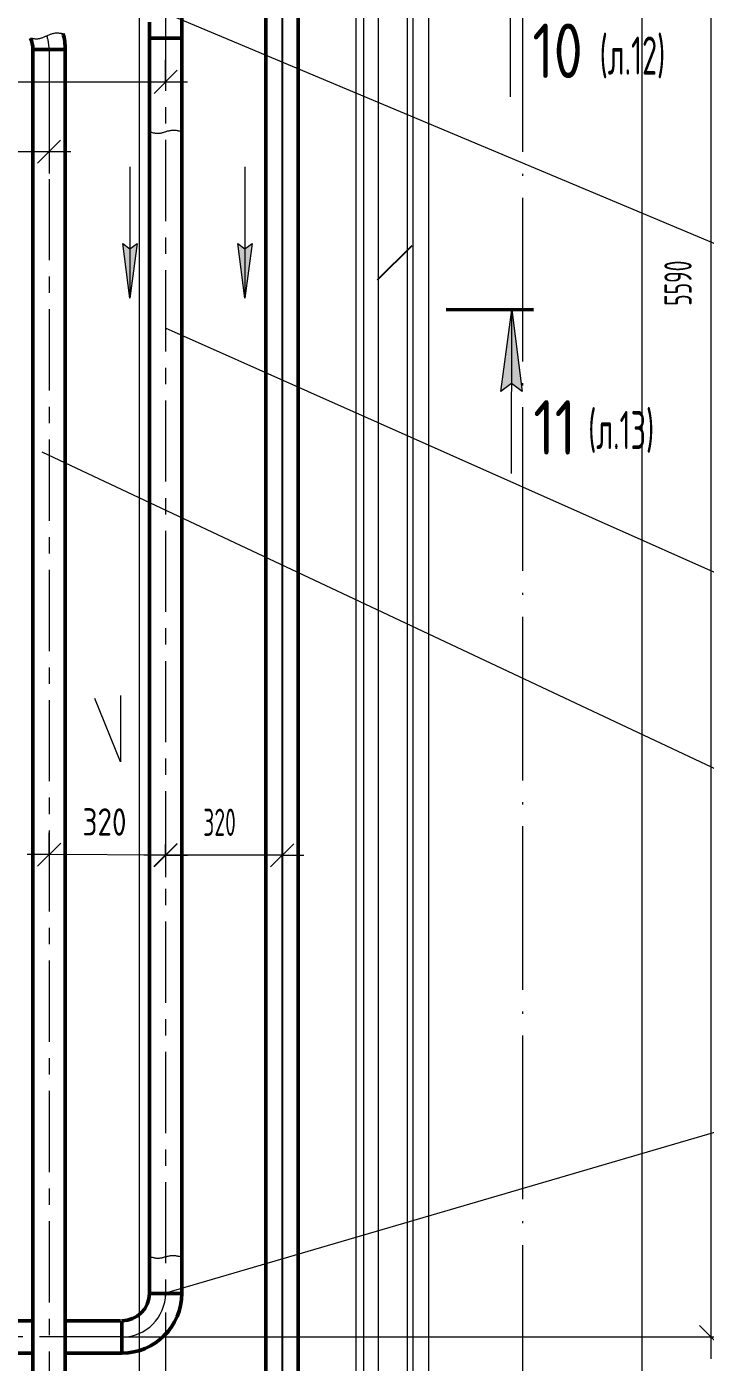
# Model space of a CAD drawing. Header units: millimetres. Extents: x -2281 to 17340, y -2563 to 4166.
# Drawn here: x 654.6 to 716.7, y 887 to 1009.4 of the extents above; entities that cross this region are included whole.
import ezdxf

# ---------------------------------------------------------------- set-up
doc = ezdxf.new("R2010")
doc.units = ezdxf.units.MM
for name, pattern in [('K5LT32783', [0]), ('K5LT32784', [0]), ('K5LT32786', [0]), ('K5LT32838', [0]), ('K5LT32846', [0]), ('K5LT32847', [0]), ('K5LT32848', [19.2, 15, -2, 0.2, -2]), ('K5LT_AXLED', [11.939881, 7.439881, -1.5, 1.5, -1.5]), ('K5LT_REINFORCED', [0]), ('K5LT_THIN', [0]), ('K5LT_THIN_INCLUDED_TO_HATCHING', [0])]:
    doc.linetypes.add(name, pattern=pattern)
doc.layers.add('Системный слой', color=7, linetype='Continuous')
doc.styles.add('KDIMTEXTSTYLE', font='GOST_AU.SHX', dxfattribs={"width": 0.96, "oblique": 15, "height": 5})
doc.styles.add('KTEXTSTYLE', font='GOST_AU.SHX', dxfattribs={"width": 0.96, "height": 5})
doc.dimstyles.new('KDIMSTYLE (0.03)', dxfattribs={"dimtxt": 5, "dimasz": 1, "dimexe": 2, "dimexo": 0, "dimgap": 1, "dimtad": 1, "dimlfac": 30, "dimtxsty": 'KDIMTEXTSTYLE', "dimsah": 1, "dimcen": 0, "dimdle": 1, "dimadec": 0, "dimazin": 0, "dimtfac": 0.667, "dimtmove": 0, "dimatfit": 3, "dimfxl": 1, "dimtvp": 1, "dimtolj": 1, "dimtzin": 0, "dimarcsym": 0})

# ---------------------------------------------------------------- blocks, each defined once
blk = doc.blocks.new('U750')
at = {"layer": 'Системный слой', "color": 7, "linetype": 'K5LT_THIN_INCLUDED_TO_HATCHING', "lineweight": 13}
blk.add_line((710.93, 1099.29), (710.93, 616.3), dxfattribs=at)
blk = doc.blocks.new('U796')
at = {"layer": 'Системный слой', "color": 7, "linetype": 'K5LT_THIN_INCLUDED_TO_HATCHING', "lineweight": 13}
for p, q in [((665.85, 896.71), (665.91, 896.69)), ((665.91, 896.69), (665.98, 896.66)), ((665.98, 896.66), (666.04, 896.64)), ((666.04, 896.64), (666.11, 896.62)), ((666.11, 896.62), (666.18, 896.6)), ((666.18, 896.6), (666.24, 896.59)), ((666.24, 896.59), (666.31, 896.57)), ((666.31, 896.57), (666.37, 896.56)), ((666.37, 896.56), (666.44, 896.55)), ((666.44, 896.55), (666.51, 896.54)), ((666.51, 896.54), (666.57, 896.54)), ((666.57, 896.54), (666.64, 896.54)), ((666.64, 896.54), (666.71, 896.54)), ((666.71, 896.54), (666.77, 896.55)), ((666.77, 896.55), (666.84, 896.56)), ((666.84, 896.56), (666.91, 896.57)), ((666.91, 896.57), (666.98, 896.58)), ((666.98, 896.58), (667.04, 896.59)), ((667.04, 896.59), (667.11, 896.61)), ((667.11, 896.61), (667.18, 896.63)), ((667.18, 896.63), (667.24, 896.65)), ((667.24, 896.65), (667.31, 896.66)), ((667.31, 896.66), (667.38, 896.68)), ((667.38, 896.68), (667.45, 896.7)), ((667.45, 896.7), (667.51, 896.72)), ((667.51, 896.72), (667.58, 896.74)), ((667.58, 896.74), (667.65, 896.75)), ((667.65, 896.75), (667.71, 896.77)), ((667.71, 896.77), (667.78, 896.78)), ((667.78, 896.78), (667.85, 896.79)), ((667.85, 896.79), (667.91, 896.79)), ((667.91, 896.79), (667.98, 896.8)), ((667.98, 896.8), (668.05, 896.8)), ((668.05, 896.8), (668.12, 896.8)), ((668.12, 896.8), (668.18, 896.79)), ((668.18, 896.79), (668.25, 896.78)), ((668.25, 896.78), (668.31, 896.77)), ((668.31, 896.77), (668.38, 896.76)), ((668.38, 896.76), (668.45, 896.74)), ((668.45, 896.74), (668.51, 896.73)), ((668.51, 896.73), (668.58, 896.71)), ((668.58, 896.71), (668.65, 896.69)), ((668.65, 896.69), (668.71, 896.66)), ((668.71, 896.66), (668.78, 896.64)), ((668.78, 896.64), (668.81, 896.63))]:
    blk.add_line(p, q, dxfattribs=at)
blk = doc.blocks.new('U798')
at = {"layer": 'Системный слой', "color": 7, "linetype": 'K5LT_THIN_INCLUDED_TO_HATCHING', "lineweight": 13}
for p, q in [((656.59, 1008.64), (656.66, 1008.67)), ((656.66, 1008.67), (656.72, 1008.7)), ((656.72, 1008.7), (656.78, 1008.72)), ((656.78, 1008.72), (656.85, 1008.75)), ((656.85, 1008.75), (656.91, 1008.77)), ((656.91, 1008.77), (656.98, 1008.79)), ((656.98, 1008.79), (657.04, 1008.8)), ((657.04, 1008.8), (657.11, 1008.82)), ((657.11, 1008.82), (657.17, 1008.83)), ((657.17, 1008.83), (657.24, 1008.84)), ((657.24, 1008.84), (657.31, 1008.84)), ((657.31, 1008.84), (657.37, 1008.84)), ((657.37, 1008.84), (657.44, 1008.84)), ((657.44, 1008.84), (657.51, 1008.84)), ((657.51, 1008.84), (657.58, 1008.83)), ((657.58, 1008.83), (657.64, 1008.83)), ((657.64, 1008.83), (657.71, 1008.82)), ((657.71, 1008.82), (657.78, 1008.81)), ((657.78, 1008.81), (657.85, 1008.8)), ((657.85, 1008.8), (657.92, 1008.79)), ((657.92, 1008.79), (657.95, 1008.78)), ((654.95, 1008.37), (655.02, 1008.36)), ((655.02, 1008.36), (655.09, 1008.35)), ((655.09, 1008.35), (655.15, 1008.34)), ((655.15, 1008.34), (655.22, 1008.33)), ((655.22, 1008.33), (655.29, 1008.32)), ((655.29, 1008.32), (655.36, 1008.31)), ((655.36, 1008.31), (655.43, 1008.31)), ((655.43, 1008.31), (655.49, 1008.31)), ((655.49, 1008.31), (655.56, 1008.31)), ((655.56, 1008.31), (655.63, 1008.31)), ((655.63, 1008.31), (655.69, 1008.32)), ((655.69, 1008.32), (655.76, 1008.33)), ((655.76, 1008.33), (655.83, 1008.34)), ((655.83, 1008.34), (655.89, 1008.36)), ((655.89, 1008.36), (655.96, 1008.38)), ((655.96, 1008.38), (656.02, 1008.4)), ((656.02, 1008.4), (656.09, 1008.42)), ((656.09, 1008.42), (656.15, 1008.44)), ((656.15, 1008.44), (656.21, 1008.47)), ((656.21, 1008.47), (656.28, 1008.5)), ((656.28, 1008.5), (656.34, 1008.53)), ((656.34, 1008.53), (656.4, 1008.55)), ((656.4, 1008.55), (656.47, 1008.58)), ((656.47, 1008.58), (656.53, 1008.61)), ((656.53, 1008.61), (656.59, 1008.64))]:
    blk.add_line(p, q, dxfattribs=at)
blk = doc.blocks.new('U799')
at = {"layer": 'Системный слой', "color": 7, "linetype": 'K5LT_THIN_INCLUDED_TO_HATCHING', "lineweight": 13}
for p, q in [((665.85, 999.79), (665.91, 999.77)), ((665.91, 999.77), (665.98, 999.75)), ((665.98, 999.75), (666.05, 999.73)), ((666.05, 999.73), (666.11, 999.71)), ((666.11, 999.71), (666.18, 999.69)), ((666.18, 999.69), (666.25, 999.68)), ((666.25, 999.68), (666.31, 999.67)), ((666.31, 999.67), (666.38, 999.66)), ((666.38, 999.66), (666.45, 999.65)), ((666.45, 999.65), (666.51, 999.64)), ((666.51, 999.64), (666.58, 999.64)), ((666.58, 999.64), (666.65, 999.64)), ((666.65, 999.64), (666.71, 999.65)), ((666.71, 999.65), (666.78, 999.65)), ((666.78, 999.65), (666.85, 999.66)), ((666.85, 999.66), (666.91, 999.68)), ((666.91, 999.68), (666.98, 999.69)), ((666.98, 999.69), (667.05, 999.71)), ((667.05, 999.71), (667.11, 999.72)), ((667.11, 999.72), (667.18, 999.74)), ((667.18, 999.74), (667.25, 999.76)), ((667.25, 999.76), (667.31, 999.78)), ((667.31, 999.78), (667.38, 999.81)), ((667.38, 999.81), (667.45, 999.83)), ((667.45, 999.83), (667.51, 999.85)), ((667.51, 999.85), (667.58, 999.86)), ((667.58, 999.86), (667.65, 999.88)), ((667.65, 999.88), (667.71, 999.9)), ((667.71, 999.9), (667.78, 999.91)), ((667.78, 999.91), (667.85, 999.92)), ((667.85, 999.92), (667.91, 999.93)), ((667.91, 999.93), (667.98, 999.94)), ((667.98, 999.94), (668.05, 999.94)), ((668.05, 999.94), (668.11, 999.94)), ((668.11, 999.94), (668.18, 999.93)), ((668.18, 999.93), (668.25, 999.93)), ((668.25, 999.93), (668.31, 999.92)), ((668.31, 999.92), (668.38, 999.91)), ((668.38, 999.91), (668.45, 999.89)), ((668.45, 999.89), (668.51, 999.88)), ((668.51, 999.88), (668.58, 999.86)), ((668.58, 999.86), (668.65, 999.84)), ((668.65, 999.84), (668.71, 999.82)), ((668.71, 999.82), (668.78, 999.8)), ((668.78, 999.8), (668.81, 999.79))]:
    blk.add_line(p, q, dxfattribs=at)
blk = doc.blocks.new('U1027')
at = {"layer": 'Системный слой', "color": 7, "linetype": 'K5LT32846', "lineweight": 9}
for p, q in [((691.44, 486.68), (691.44, 1080.01)), ((685.44, 1075.45), (685.44, 155.72)), ((686.84, 470.51), (686.84, 1075.58)), ((690.01, 470.51), (690.01, 1075.58))]:
    blk.add_line(p, q, dxfattribs=at)
at = {"layer": 'Системный слой', "color": 7, "linetype": 'K5LT32847', "lineweight": 5}
for p, q in [((684.78, 157.65), (684.78, 1075.58)), ((689.44, 1075.58), (689.44, 474.01))]:
    blk.add_line(p, q, dxfattribs=at)
blk = doc.blocks.new('U1204')
at = {"layer": 'Системный слой'}
blk.add_hatch(color=7, dxfattribs=at).paths.add_polyline_path([(664.07, 984.54), (664.73, 989.54), (664.07, 989.04), (663.41, 989.54)])
at = {"layer": 'Системный слой', "color": 7, "linetype": 'K5LT_THIN', "lineweight": 13}
for p, q in [((664.07, 996.57), (664.07, 984.54)), ((664.07, 984.54), (663.41, 989.54)), ((663.41, 989.54), (664.07, 989.04)), ((664.07, 989.04), (664.73, 989.54)), ((664.73, 989.54), (664.07, 984.54))]:
    blk.add_line(p, q, dxfattribs=at)
blk = doc.blocks.new('U1205')
at = {"layer": 'Системный слой'}
blk.add_hatch(color=7, dxfattribs=at).paths.add_polyline_path([(674.59, 984.54), (675.25, 989.54), (674.59, 989.04), (673.93, 989.54)])
at = {"layer": 'Системный слой', "color": 7, "linetype": 'K5LT_THIN', "lineweight": 13}
for p, q in [((674.59, 996.57), (674.59, 984.54)), ((674.59, 984.54), (673.93, 989.54)), ((673.93, 989.54), (674.59, 989.04)), ((674.59, 989.04), (675.25, 989.54)), ((675.25, 989.54), (674.59, 984.54))]:
    blk.add_line(p, q, dxfattribs=at)
blk = doc.blocks.new('D204')
at = {"layer": 'Системный слой', "color": 7, "linetype": 'K5LT_THIN', "lineweight": 13}
for p, q in [((452.5, 1020.18), (452.5, 995.96)), ((656.66, 1004.36), (656.66, 995.96)), ((453.56, 999.02), (451.43, 996.9)), ((655.6, 996.9), (657.72, 999.02)), ((452.5, 997.96), (450.5, 997.96)), ((452.5, 997.96), (656.66, 997.96)), ((656.66, 997.96), (658.66, 997.96))]:
    blk.add_line(p, q, dxfattribs=at)
blk.add_wipeout([(564.85, 998.96), (564.85, 1002.52), (569.29, 1002.52), (569.29, 998.96)]).dxf.layer = 'Системный слой'
at = {"layer": 'Системный слой', "color": 7, "insert": (564.85, 1002.22), "char_height": 2.5, "attachment_point": 1, "style": 'KTEXTSTYLE'}
blk.add_mtext('\\H3.5;\\W0.965;\\Q15;\\Q0;\\W0.715;\\H2.50;6125', dxfattribs=at)
blk = doc.blocks.new('KDIMARROW_03')
at = {"layer": 'Системный слой', "color": 0, "linetype": 'K5LT_THIN', "lineweight": 13}
for p, q in [((-1.06, -1.06), (1.06, 1.06)), ((0, 0), (-1, 0)), ((0, 0), (2, 0))]:
    blk.add_line(p, q, dxfattribs=at)
blk = doc.blocks.new('U1230')
at = {"layer": 'Системный слой', "color": 7, "linetype": 'K5LT_THIN', "lineweight": 13}
for q in [(656.03, 970.41), (761.94, 935.18)]:
    blk.add_line((730.82, 935.18), q, dxfattribs=at)
at = {"layer": 'Системный слой', "color": 7, "char_height": 2.5, "attachment_point": 1, "style": 'KTEXTSTYLE'}
for s, insert in [('\\H3.5;\\W0.965;\\Q15;\\Q0;\\W0.715;\\H2.50;Труба ', (732.82, 938.68)), ('\\H3.5;\\W0.965;\\Q15;\\Q0;\\W0.715;\\H2.50;∅', (740.29, 938.68)), ('\\H3.5;\\W0.965;\\Q15;\\Q0;\\W0.715;\\H2.50;89х3, отм.+3,920', (741.62, 938.68))]:
    blk.add_mtext(s, dxfattribs=dict(at, insert=insert))
blk = doc.blocks.new('U1231')
at = {"layer": 'Системный слой', "color": 7, "linetype": 'K5LT_THIN', "lineweight": 13}
for q in [(667.33, 981.77), (764.42, 952.37)]:
    blk.add_line((733.3, 952.37), q, dxfattribs=at)
at = {"layer": 'Системный слой', "color": 7, "char_height": 2.5, "attachment_point": 1, "style": 'KTEXTSTYLE'}
for s, insert in [('\\H3.5;\\W0.965;\\Q15;\\Q0;\\W0.715;\\H2.50;Труба ', (735.3, 955.87)), ('\\H3.5;\\W0.965;\\Q15;\\Q0;\\W0.715;\\H2.50;∅', (742.77, 955.87)), ('\\H3.5;\\W0.965;\\Q15;\\Q0;\\W0.715;\\H2.50;89х3, отм.+3,920', (744.09, 955.87))]:
    blk.add_mtext(s, dxfattribs=dict(at, insert=insert))
blk = doc.blocks.new('U1232')
at = {"layer": 'Системный слой', "color": 7, "linetype": 'K5LT_THIN', "lineweight": 13}
for q in [(667.33, 893.32), (730.82, 911.88), (762.94, 911.88)]:
    blk.add_line((730.63, 911.88), q, dxfattribs=at)
at = {"layer": 'Системный слой', "color": 7, "char_height": 2.5, "attachment_point": 1, "style": 'KTEXTSTYLE'}
for s, insert in [('\\H3.5;\\W0.965;\\Q15;\\Q0;\\W0.715;\\H2.50;Трубы ', (732.63, 915.38)), ('\\H3.5;\\W0.965;\\Q15;\\Q0;\\W0.715;\\H2.50;∅', (740.24, 915.38)), ('\\H3.5;\\W0.965;\\Q15;\\Q0;\\W0.715;\\H2.50;89х3 отм.+3,390 .', (741.56, 915.38))]:
    blk.add_mtext(s, dxfattribs=dict(at, insert=insert))
blk = doc.blocks.new('D208')
at = {"layer": 'Системный слой', "color": 7, "linetype": 'K5LT_THIN', "lineweight": 13}
for p, q in [((722.14, 1075.68), (722.14, 1077.68)), ((723.2, 1074.62), (721.08, 1076.74)), ((710.93, 1075.68), (724.14, 1075.68)), ((722.14, 1075.68), (722.14, 772.64)), ((721.08, 773.7), (723.2, 771.58)), ((672.52, 772.64), (724.14, 772.64)), ((722.14, 772.64), (722.14, 770.64))]:
    blk.add_line(p, q, dxfattribs=at)
blk.add_wipeout([(720.89, 875.83), (717.32, 875.83), (717.32, 880.66), (720.89, 880.66)]).dxf.layer = 'Системный слой'
at = {"layer": 'Системный слой', "color": 7, "insert": (717.87, 875.83), "char_height": 2.5, "attachment_point": 1, "rotation": 90, "style": 'KTEXTSTYLE'}
blk.add_mtext('\\H3.5;\\W0.965;\\Q15;\\Q0;\\W0.715;\\H2.50;9090', dxfattribs=at)
blk = doc.blocks.new('D209')
at = {"layer": 'Системный слой', "color": 7, "linetype": 'K5LT_THIN', "lineweight": 13}
for p, q in [((717.27, 1075.68), (717.27, 1077.68)), ((718.33, 1074.62), (716.21, 1076.74)), ((706.68, 1075.68), (719.27, 1075.68)), ((717.27, 1075.68), (717.27, 889.32)), ((716.21, 890.38), (718.33, 888.26)), ((663.21, 889.32), (719.27, 889.32)), ((717.27, 889.32), (717.27, 887.32))]:
    blk.add_line(p, q, dxfattribs=at)
blk.add_wipeout([(716.02, 983.83), (712.45, 983.83), (712.45, 988.66), (716.02, 988.66)]).dxf.layer = 'Системный слой'
at = {"layer": 'Системный слой', "color": 7, "insert": (713, 983.83), "char_height": 2.5, "attachment_point": 1, "rotation": 90, "style": 'KTEXTSTYLE'}
blk.add_mtext('\\H3.5;\\W0.965;\\Q15;\\Q0;\\W0.715;\\H2.50;5590', dxfattribs=at)
blk = doc.blocks.new('D211')
at = {"layer": 'Системный слой', "color": 7, "linetype": 'K5LT_THIN', "lineweight": 13}
for p, q in [((664.91, 1021.98), (664.91, 1023.98)), ((665.97, 1020.92), (663.85, 1023.05)), ((665.99, 1021.98), (662.91, 1021.98)), ((664.91, 1021.98), (664.91, 205.65)), ((661.88, 205.65), (666.91, 205.65)), ((663.85, 206.71), (665.97, 204.59)), ((664.91, 205.65), (664.91, 203.65))]:
    blk.add_line(p, q, dxfattribs=at)
blk.add_wipeout([(663.91, 840.04), (660.34, 840.04), (660.34, 846.33), (663.91, 846.33)]).dxf.layer = 'Системный слой'
at = {"layer": 'Системный слой', "color": 7, "insert": (660.64, 840.04), "char_height": 2.5, "attachment_point": 1, "rotation": 90, "style": 'KTEXTSTYLE'}
blk.add_mtext('\\H3.5;\\W0.965;\\Q15;\\Q0;\\W0.715;\\H2.50;24490', dxfattribs=at)
blk = doc.blocks.new('U1239')
at = {"layer": 'Системный слой', "color": 7, "linetype": 'K5LT_THIN', "lineweight": 13}
for q in [(666.59, 1010.95), (728.48, 983.83), (760.57, 984.98)]:
    blk.add_line((728.39, 984.98), q, dxfattribs=at)
at = {"layer": 'Системный слой', "color": 7, "char_height": 2.5, "attachment_point": 1, "style": 'KTEXTSTYLE'}
for s, insert in [('\\H3.5;\\W0.965;\\Q15;\\Q0;\\W0.715;\\H2.50;Труба ', (730.39, 988.48)), ('\\H3.5;\\W0.965;\\Q15;\\Q0;\\W0.715;\\H2.50;∅', (737.87, 988.48)), ('\\H3.5;\\W0.965;\\Q15;\\Q0;\\W0.715;\\H2.50;89х3 отм.+3,390 .', (739.19, 988.48))]:
    blk.add_mtext(s, dxfattribs=dict(at, insert=insert))
blk = doc.blocks.new('D293')
at = {"layer": 'Системный слой', "color": 7, "linetype": 'K5LT_THIN', "lineweight": 13}
for p, q in [((667.33, 936.72), (667.33, 931.47)), ((668.39, 934.53), (666.27, 932.41)), ((676.94, 932.41), (679.06, 934.53)), ((678, 935.18), (678, 931.47)), ((667.33, 933.47), (665.33, 933.47)), ((678, 933.47), (667.33, 933.47)), ((678, 933.47), (680, 933.47))]:
    blk.add_line(p, q, dxfattribs=at)
blk.add_wipeout([(670.78, 934.72), (670.78, 938.29), (674.4, 938.29), (674.4, 934.72)]).dxf.layer = 'Системный слой'
at = {"layer": 'Системный слой', "color": 7, "insert": (670.78, 937.74), "char_height": 2.5, "attachment_point": 1, "style": 'KTEXTSTYLE'}
blk.add_mtext('\\H3.5;\\W0.965;\\Q15;\\Q0;\\W0.715;\\H2.50;320', dxfattribs=at)
blk = doc.blocks.new('U1286')
at = {"layer": 'Системный слой'}
blk.add_hatch(color=7, dxfattribs=at).paths.add_polyline_path([(699.99, 975.96), (699.02, 983.47), (698.02, 975.97), (699.01, 976.72)])
at = {"layer": 'Системный слой', "color": 134, "linetype": 'K5LT_REINFORCED', "lineweight": 50, "true_color": 0x009696}
blk.add_line((693.02, 983.48), (701.02, 983.46), dxfattribs=at)
at = {"layer": 'Системный слой', "color": 7, "linetype": 'K5LT_THIN', "lineweight": 13}
for p, q in [((698.02, 975.97), (699.02, 983.47)), ((698.99, 968.47), (699.02, 983.47)), ((699.02, 983.47), (699.99, 975.96)), ((699.01, 976.72), (698.02, 975.97)), ((699.99, 975.96), (699.01, 976.72))]:
    blk.add_line(p, q, dxfattribs=at)
at = {"layer": 'Системный слой', "color": 7, "insert": (701.01, 975.18), "char_height": 2.5, "attachment_point": 1, "style": 'KTEXTSTYLE'}
blk.add_mtext('\\H3.5;\\W0.965;\\Q15;\\Q0;\\H5.00;11', dxfattribs=at)
blk = doc.blocks.new('U1287')
at = {"layer": 'Системный слой', "color": 7, "linetype": 'K5LT_THIN', "lineweight": 13}
blk.add_line((698.92, 1002.98), (698.92, 1017.98), dxfattribs=at)
at = {"layer": 'Системный слой', "color": 7, "insert": (700.92, 1009.7), "char_height": 2.5, "attachment_point": 1, "style": 'KTEXTSTYLE'}
blk.add_mtext('\\H3.5;\\W0.965;\\Q15;\\Q0;\\H5.00;10', dxfattribs=at)
blk = doc.blocks.new('D307')
at = {"layer": 'Системный слой', "color": 7, "linetype": 'K5LT_THIN', "lineweight": 13}
for p, q in [((511.53, 1021.98), (511.53, 1002.36)), ((667.33, 1004.22), (667.33, 1006.36)), ((512.59, 1005.42), (510.47, 1003.3)), ((666.27, 1003.3), (668.39, 1005.42)), ((511.53, 1004.36), (509.53, 1004.36)), ((511.53, 1004.36), (667.33, 1004.36)), ((667.33, 1004.36), (669.33, 1004.36))]:
    blk.add_line(p, q, dxfattribs=at)
blk.add_wipeout([(586.85, 1005.61), (586.85, 1009.18), (591.8, 1009.18), (591.8, 1005.61)]).dxf.layer = 'Системный слой'
at = {"layer": 'Системный слой', "color": 7, "insert": (586.85, 1008.63), "char_height": 2.5, "attachment_point": 1, "style": 'KTEXTSTYLE'}
blk.add_mtext('\\H3.5;\\W0.965;\\Q15;\\Q0;\\W0.715;\\H2.50;4675', dxfattribs=at)
blk = doc.blocks.new('D334')
at = {"layer": 'Системный слой', "color": 7, "linetype": 'K5LT_THIN', "lineweight": 13}
for p, q in [((656.66, 933.52), (656.67, 935.53)), ((667.33, 933.47), (667.34, 935.49)), ((657.73, 934.59), (655.6, 932.47)), ((666.26, 932.43), (668.39, 934.54)), ((656.66, 933.53), (654.66, 933.54)), ((667.33, 933.49), (656.66, 933.53)), ((667.33, 933.49), (669.33, 933.48))]:
    blk.add_line(p, q, dxfattribs=at)
blk.add_wipeout([(659.72, 934.52), (659.73, 938.08), (664.11, 938.07), (664.1, 934.5)]).dxf.layer = 'Системный слой'
at = {"layer": 'Системный слой', "color": 7, "insert": (659.73, 937.78), "char_height": 2.5, "attachment_point": 1, "rotation": 359.771, "style": 'KTEXTSTYLE'}
blk.add_mtext('\\H3.5;\\W0.965;\\Q15;\\Q0;\\H2.50;320', dxfattribs=at)

msp = doc.modelspace()

# ---------------------------------------------------------------- hatches: boundary and pattern name
at = {"layer": 'Системный слой'}
h = msp.add_hatch(dxfattribs=at)
h.set_pattern_fill('', style=0, pattern_type=0)
h.set_pattern_definition([(45, (-110245, 47315), (-141.42136, 141.42136), []), (135, (-110245, 47315), (-141.42136, -141.42136), [])])
h.paths.add_polyline_path([(686.74589, 460.87321), (689.91256, 460.87321), (689.91256, 1061.03988), (686.74589, 1061.03988), (686.74589, 461.43526)])

# ---------------------------------------------------------------- linework, layer by layer
at = {"layer": 'Системный слой', "color": 1, "linetype": 'K5LT32848', "lineweight": 18, "true_color": 0xff0000}
msp.add_line((700.0115, 1089.7358), (700.0115, 120.96914), dxfattribs=at)
at = {"layer": 'Системный слой', "color": 30, "linetype": 'K5LT_AXLED', "lineweight": 13, "true_color": 0xff8000}
for p, q in [((677.99537, 1080.76455), (677.99537, 776.64277)), ((667.3287, 1034.85139), (667.3287, 211.22249)), ((656.66309, 1007.38935), (656.66309, 209.71982)), ((663.20904, 889.31777), (566.44237, 889.31777))]:
    msp.add_line(p, q, dxfattribs=at)
at = {"layer": 'Системный слой', "color": 1, "linetype": 'K5LT32838', "lineweight": 25, "true_color": 0xff0000}
msp.add_line((677.99643, 1037.58013), (677.99643, 460.32343), dxfattribs=at)
at = {"layer": 'Системный слой', "color": 211, "linetype": 'K5LT32783', "lineweight": 50, "true_color": 0xff7fff}
for p, q in [((679.4787, 1030.52876), (679.4787, 776.51806)), ((676.51203, 1020.50139), (676.51203, 776.64277)), ((655.1787, 1007.31806), (658.14537, 1007.31806)), ((655.17976, 1007.38935), (655.17976, 220.31626)), ((658.14643, 1007.36886), (658.14643, 220.28144))]:
    msp.add_line(p, q, dxfattribs=at)
at = {"layer": 'Системный слой', "color": 200, "linetype": 'K5LT32784', "lineweight": 50, "true_color": 0xbf00ff}
for p, q in [((668.81203, 1020.50139), (668.81203, 893.31777)), ((665.84537, 1009.83473), (665.84537, 893.31777)), ((665.84537, 1008.35139), (668.81203, 1008.35139)), ((665.84537, 1007.88575), (665.84537, 893.31777)), ((668.81203, 1008.10538), (668.81203, 893.31777)), ((665.84537, 893.31777), (668.81203, 893.31777)), ((655.1787, 890.80111), (568.64613, 890.80111)), ((663.20904, 890.80111), (658.14537, 890.80111)), ((663.3287, 890.80111), (663.3287, 887.83444)), ((655.1787, 887.83444), (568.52647, 887.83444)), ((663.3287, 887.83444), (658.14537, 887.83444))]:
    msp.add_line(p, q, dxfattribs=at)
at = {"layer": 'Системный слой', "color": 7, "linetype": 'K5LT32786', "lineweight": 18}
for p, q in [((663.20904, 942.03839), (660.85547, 947.83965)), ((663.20904, 948.12684), (663.20904, 942.03839))]:
    msp.add_line(p, q, dxfattribs=at)
at = {"layer": 'Системный слой', "color": 211, "linetype": 'K5LT32783', "lineweight": 50, "true_color": 0xff7fff}
for radius, end in [(5.48333, 15.4685412), (2.51667, 24.7301649)]:
    msp.add_arc((652.66203, 1007.31806), radius, 0, end, dxfattribs=at)
at = {"layer": 'Системный слой', "color": 30, "linetype": 'K5LT_AXLED', "lineweight": 13, "true_color": 0xff8000}
for centre, start, end in [((652.66203, 1007.31806), 0, 18.3982025), ((663.3287, 893.31777), 270, 0)]:
    msp.add_arc(centre, 4, start, end, dxfattribs=at)
at = {"layer": 'Системный слой', "color": 7, "linetype": 'K5LT_THIN', "lineweight": 13}
msp.add_arc((663.3287, 893.31777), 4, 270, 0, dxfattribs=at)
at = {"layer": 'Системный слой', "color": 200, "linetype": 'K5LT32784', "lineweight": 50, "true_color": 0xbf00ff}
for radius in [5.48333, 2.51667]:
    msp.add_arc((663.3287, 893.31777), radius, 270, 0, dxfattribs=at)

# ---------------------------------------------------------------- block references
at = {"layer": 'Системный слой'}
for name in ['U750', 'U1027', 'U798', 'U799', 'U1204', 'U1205', 'U1231', 'U1230', 'U1232', 'U796']:
    msp.add_blockref(name, (0, 0), dxfattribs=at)

# ---------------------------------------------------------------- next in the draw order: dimensions: what is measured, and where the dimension line sits
at = {"layer": 'Системный слой', "color": 7}
dim = msp.add_linear_dim(base=(722.13697, 1075.67848), p1=(672.52488, 772.64277), p2=(710.93102, 1075.67848), angle=90, text='\\H2.5;\\W0.965;\\Q0;\\H2.5;\\W0.965;\\Q0;\\Q0;\\W0.715;9090\\Q0;\\W0.965;', dimstyle='KDIMSTYLE (0.03)', override={"dimexo": 0, "dimblk1": 'KDIMARROW_03', "dimblk2": 'KDIMARROW_03', "dimse1": 0, "dimse2": 0, "dimclrt": 7, "dimtolj": 1}, dxfattribs=at)
dim.commit()
dim.dimension.update_dxf_attribs({"geometry": 'D208', "text_midpoint": (722.13697, 878.34515), "dimtype": 160})
dim = msp.add_linear_dim(base=(452.49537, 997.95564), p1=(656.66203, 1004.36333), p2=(452.49537, 1020.18473), dimstyle='KDIMSTYLE (0.03)', override={"dimexo": 0, "dimpost": '\\H2.5;\\W0.965;\\Q0;<>', "dimblk1": 'KDIMARROW_03', "dimblk2": 'KDIMARROW_03', "dimse1": 0, "dimse2": 0, "dimclrt": 7, "dimtolj": 1}, dxfattribs=at)
dim.commit()
dim.dimension.update_dxf_attribs({"geometry": 'D204', "text_midpoint": (567.16203, 997.95564), "dimtype": 160})

# ---------------------------------------------------------------- next in the draw order: dimensions: what is measured, and where the dimension line sits
dim = msp.add_linear_dim(base=(717.26979, 1075.67848), p1=(663.20904, 889.31777), p2=(706.67817, 1075.67848), angle=90, text='\\H2.5;\\W0.965;\\Q0;\\H2.5;\\W0.965;\\Q0;\\Q0;\\W0.715;5590\\Q0;\\W0.965;', dimstyle='KDIMSTYLE (0.03)', override={"dimexo": 0, "dimblk1": 'KDIMARROW_03', "dimblk2": 'KDIMARROW_03', "dimse1": 0, "dimse2": 0, "dimclrt": 7, "dimtolj": 1}, dxfattribs=at)
dim.commit()
dim.dimension.update_dxf_attribs({"geometry": 'D209', "text_midpoint": (717.26979, 986.34515), "dimtype": 160})

# ---------------------------------------------------------------- next in the draw order: texts
at = {"layer": 'Системный слой', "color": 7, "char_height": 2.5, "attachment_point": 1, "style": 'KTEXTSTYLE'}
for s, insert in [('\\H3.5;\\W0.965;\\Q15;\\Q0;\\W0.715;(л.12)', (707.06771, 1008.51182)), ('\\H3.5;\\W0.965;\\Q15;\\Q0;\\W0.715;(л.13)', (706.0174, 974.19029))]:
    msp.add_mtext(s, dxfattribs=dict(at, insert=insert))

# ---------------------------------------------------------------- next in the draw order: dimensions: what is measured, and where the dimension line sits
at = {"layer": 'Системный слой', "color": 7}
dim = msp.add_linear_dim(base=(664.90763, 1021.98473), p1=(661.88104, 205.6514), p2=(665.98759, 1021.98473), angle=90, dimstyle='KDIMSTYLE (0.03)', override={"dimexo": 0, "dimpost": '\\H2.5;\\W0.965;\\Q0;<>', "dimblk1": 'KDIMARROW_03', "dimblk2": 'KDIMARROW_03', "dimse1": 0, "dimse2": 0, "dimclrt": 7, "dimtolj": 1}, dxfattribs=at)
dim.commit()
dim.dimension.update_dxf_attribs({"geometry": 'D211', "text_midpoint": (664.90763, 843.31806), "dimtype": 160})

# ---------------------------------------------------------------- next in the draw order: block references
at = {"layer": 'Системный слой'}
for name in ['U1287', 'U1239', 'U1286']:
    msp.add_blockref(name, (0, 0), dxfattribs=at)

# ---------------------------------------------------------------- next in the draw order: dimensions: what is measured, and where the dimension line sits
at = {"layer": 'Системный слой', "color": 7}
dim = msp.add_linear_dim(base=(677.99643, 933.47402), p1=(667.3287, 936.72003), p2=(677.99643, 935.1811), dimstyle='KDIMSTYLE (0.03)', override={"dimexo": 0, "dimpost": '\\H2.5;\\W0.965;\\Q0;<>', "dimblk1": 'KDIMARROW_03', "dimblk2": 'KDIMARROW_03', "dimse1": 0, "dimse2": 0, "dimclrt": 7, "dimtolj": 1}, dxfattribs=at)
dim.commit()
dim.dimension.update_dxf_attribs({"geometry": 'D293', "text_midpoint": (672.66256, 933.47402), "dimtype": 160})

# ---------------------------------------------------------------- next in the draw order: dimensions: what is measured, and where the dimension line sits
dim = msp.add_linear_dim(base=(511.52847, 1004.36333), p1=(667.32764, 1004.2194), p2=(511.52847, 1021.98473), text='\\H2.5;\\W0.965;\\Q0;\\H2.5;\\W0.965;\\Q0;\\Q0;\\W0.715;4675\\Q0;\\W0.965;', dimstyle='KDIMSTYLE (0.03)', override={"dimexo": 0, "dimblk1": 'KDIMARROW_03', "dimblk2": 'KDIMARROW_03', "dimse1": 0, "dimse2": 0, "dimclrt": 7, "dimtolj": 1}, dxfattribs=at)
dim.commit()
dim.dimension.update_dxf_attribs({"geometry": 'D307', "text_midpoint": (589.42806, 1004.36333), "dimtype": 160})
dim = msp.add_linear_dim(base=(667.32875, 933.48659), p1=(656.66309, 933.51665), p2=(667.3287, 933.47402), angle=359.7709658, dimstyle='KDIMSTYLE (0.03)', override={"dimexo": 0, "dimpost": '\\H2.5;\\W0.965;\\Q0;<>', "dimblk1": 'KDIMARROW_03', "dimblk2": 'KDIMARROW_03', "dimse1": 0, "dimse2": 0, "dimclrt": 7, "dimtolj": 1}, dxfattribs=at)
dim.commit()
dim.dimension.update_dxf_attribs({"geometry": 'D334', "text_midpoint": (661.99595, 933.50791), "dimtype": 161})

doc.saveas('drawing.dxf')
